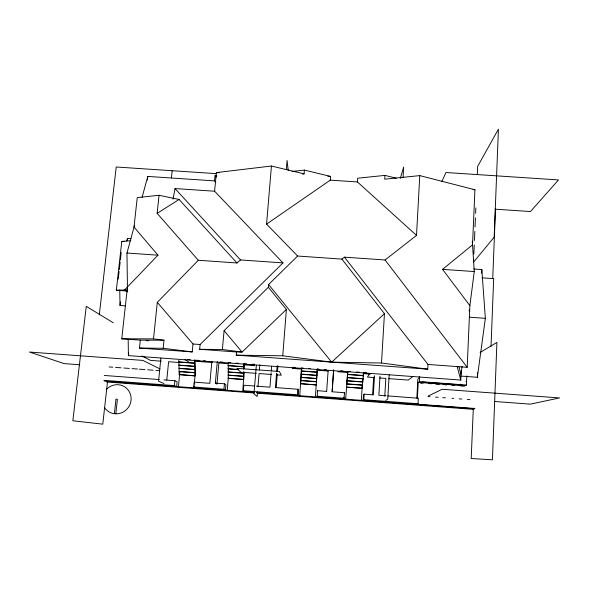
<?xml version="1.0" encoding="UTF-8"?>
<svg xmlns="http://www.w3.org/2000/svg" width="589" height="589" viewBox="0 0 589 589"><rect width="100%" height="100%" fill="white"/><g stroke="black" fill="none" stroke-linecap="round" stroke-linejoin="round"><path stroke-width="0.88" d="M244.06 372.219L242.742 391.486M244.096 368.685L244.148 363.391M492.728 278.685L495.482 208.815M491.02 346.361L493.678 278.634L482.023 277.824M473.32 408.17L471.2 458.485L492.426 459.847L496.91 342.4L480.131 352.494M460.517 376.047L477.34 377.284L477.532 372.719M481.677 273.215L481.824 269.563L473.777 269.004M128.174 339.257L128.402 355.616L460.76 380.06L461.172 370.901M463.83 386.163L466.414 385.037L466.819 375.848M266.567 224.114L330.296 180.146L330.569 176.42L304.388 170.081L304.093 173.858L271.441 166.032L266.567 224.114L297.644 256.031L341.9 259.101L344.469 257.165L427.982 364.451L467.187 367.315L469.875 305.647L474.263 271.558L472.29 241.196M344.469 257.165L385.073 259.977L416.519 235.401L357.42 181.949L357.67 178.217L384.941 175.382L384.705 179.181L419.788 175.61L474.933 189.761L472.525 244.855L442.553 269.357L469.875 305.647M473.666 258.623L473.504 262.245L494.164 237.146L498.427 129.153L477.657 166.363L477.304 174.484M473.858 254.095L474.255 245.031M474.447 240.503L474.837 231.44M475.036 226.912L475.426 217.849M475.625 213.321L475.86 207.888M460.281 384.087L460.2 385.898L462.159 385.015L444.231 383.697L443.09 384.293M297.644 256.031L268.591 284.524L268.363 287.292L286.394 309.453L242.086 352.053L236.55 351.986L236.27 355.152L427.739 369.17L427.982 364.451M301.561 368.169L300.729 383.049M416.85 398.083L417.851 379.147L419.213 378.175L419.309 376.349M417.365 398.694L418.227 382.371L464.669 385.802M416.511 404.444L418.035 403.745L418.33 398.201L387.834 395.933M417.66 382.762L419.412 381.576L419.655 376.989M416.519 235.401L419.788 175.61M403.075 177.156L403.656 167.099L400.27 178.489M384.786 396.139L385.832 378.418L379.699 377.961M389.182 374.832L387.768 399.033L385.795 400.483M372.579 394.807L373.669 377.063M374.516 375.848L373.352 394.858L364.171 394.174L363.487 395.02L363.141 400.461L363.825 399.703L364.171 394.174M380.001 376.253L378.86 395.263L386.038 395.801M427.739 369.17L381.503 363.015L384.455 313.672L341.9 259.101M316.462 381.989L317.316 368.773M361.337 400.329L362.279 385.383M362.22 388.158L346.465 387.179L362.095 388.335L363.663 372.498M345.669 399.158L347.841 371.335L350.477 371.526M343.983 397.214L343.866 399.025L344.609 392.716L332.189 391.795L333.683 370.12M332.063 391.766L332.373 387.201M332.498 385.383L333.573 369.87M326.652 391.39L328.147 370.621M315.395 396.905L317.272 369.089L319.091 369.222M317.191 397.038L317.545 390.706L326.696 391.39M298.049 389.255L297.982 395.602L298.049 389.255L275.424 387.577L276.572 373.168M299.779 395.742L301.509 367.926L303.261 368.059M276.72 371.364L277.147 365.968M276.189 387.614L277.272 373.971M277.493 371.239L277.927 365.784M236.27 355.152L282.742 355.793L286.394 309.453M286.342 169.558L287.079 160.466L288.198 170.287M271.124 372.763L269.961 387.172L256.436 386.163M271.264 370.967L271.632 366.461M257.54 392.083L257.172 396.493L253.969 393.835L256.355 365.313M257.975 386.789L259.072 373.559L271.536 374.479M259.366 370.017L259.808 364.701M243.699 369.119L243.92 363.693L246.636 363.892M230.859 362.736L228.245 362.544L228.267 378.418L243.765 379.566L243.728 371.563M244.531 391.619L243.353 390.721L243.824 385.228L254.639 386.031M346.663 384.227L347.76 371.563M224.431 383.785L225.904 384.786L225.425 390.198L223.938 389.277L224.431 383.785L215.353 383.108L217.312 361.565M227.214 390.33L228.267 378.418M216.966 384.124L218.88 363.001L228.024 363.671M173.033 199.134L175.021 188.568L214.61 191.226L283 262.908L200.098 344.506L199.649 349.292L222.377 349.52L224.085 330.679L268.363 287.292M211.871 361.41L209.853 383.314L194.208 382.151L193.744 387.025L195.688 387.974M215.802 182.185L214.536 180.889L215.014 175.802L216.855 175.92M214.61 191.226L216.377 172.577L271.441 166.032M139.475 348.062L163.168 348.283L163.985 340.221L140.315 340.14L139.475 348.062L192.235 351.928L192.993 343.983L157.3 302.341L198.324 260.272L236.969 262.966L240.503 259.948L283 262.908M178.85 360.394L179.189 374.589L195.033 375.951L194.613 360.07M193.906 387.842L194.076 386.016M194.252 384.183L195.312 373.021L194.966 359.776M178.43 386.693L179.881 371.88M174.889 380.715L177.12 381.76L176.648 386.561L174.41 385.581L174.889 380.715L163.882 379.898M362.544 382.74L362.979 378.337M363.148 376.577L363.59 372.174M166.783 379.949L168.616 361.72L179.211 362.5M171.421 177.996L172.179 170.714M160.878 358.215L158.537 381.245L163.992 383.527M127.452 287.69L127.445 286.976L121.761 338.793L153.515 338.866L157.3 302.341M198.324 260.272L157.138 213.358L159.045 195.276L179.093 199.465L236.969 262.966M128.402 355.616L128.697 352.907M147.383 180.05L147.773 176.428L214.536 180.889M114.376 413.706L115.974 399.173L117.402 399.276L115.819 413.809M127.776 291.084L116.32 290.267L121.783 241.402L130.736 240.739M118.234 279.09L119.088 271.448M119.302 269.541L120.149 261.921M120.362 260.021L121.209 252.431M107.537 381.473L102.78 424.161L72.852 420.774L86.259 306.324L113.257 322.779M125.428 305.86L120.031 305.47L120.428 301.848M127.253 240.253L127.452 238.442L131.001 238.685M99.291 314.843L116.217 166.996L216.038 173.63M462.056 366.373L461.003 374.53L458.956 366.814M469.175 311.08L469.411 309.269M477.34 377.284L485.358 318.332L481.824 269.563M127.518 291.997L126.966 253.027L134.491 225.344M142.074 197.396L147.773 176.428M126.738 241.034L127.452 238.442M344.226 393.585L344.609 392.716M441.794 181.648L445.961 172.518L558.505 179.932L530.461 211.547L494.966 209.169M369.855 373.411L367.44 377.056L374.449 377.578M116.32 290.267L124.566 289.972L157.977 255.192L134.012 227.089L137.244 197.602L159.045 195.276M384.455 313.672L331.666 362.139L282.742 355.793M412.756 376.57L408.265 380.067L388.519 378.609M421.135 383.019L422.549 382.099L440.447 383.417L438.783 384.315M157.138 213.358L179.093 199.465M428.159 396.095L442.184 389.263L559.55 397.936L530.314 404.142L494.679 401.492M466.002 381.62L466.576 381.355M292.019 171.48L304.388 170.081M302.326 174.057L304.093 173.858M381.503 363.015L331.666 362.139L268.591 284.524M327.837 176.236L330.569 176.42M216.377 172.577L219.115 172.754M330.296 180.146L357.42 181.949M473.1 189.643L474.933 189.761M121.783 241.402L124.404 241.578M442.553 269.357L474.263 271.558M126.966 253.027L157.977 255.192M124.566 289.972L127.489 290.178M125.354 290.797L127.143 290.922M469.345 317.191L485.358 318.332M121.761 338.793L140.315 340.14M146.079 340.56L148.774 340.759M192.993 343.983L200.098 344.506M199.649 349.292L236.55 351.986M187.67 359.555L190.276 359.746M196.417 360.203L199.126 360.402M203.632 360.733L205.436 360.866M220.109 361.94L222.819 362.147M236.079 363.118L238.692 363.31M252.07 364.296L254.581 364.23M292.424 367.264L295.148 367.462M308.511 368.442L310.263 368.574M324.554 369.627L326.372 369.759M340.552 370.798L343.284 371.004M356.632 371.983L359.268 372.174M364.576 372.565L366.402 372.697M194.399 361.197L212.629 362.537M243.566 364.819L254.536 365.622M292.225 368.397L302.083 369.119M317.324 370.245L328.073 371.033M337.858 371.755L347.746 372.484M363.038 373.603L370.231 374.133M178.703 361.874L194.333 363.023M227.98 365.504L243.662 366.66M301.288 370.901L317.059 372.064M347.643 374.317L363.472 375.48M179.115 362.125L194.701 363.273M228.245 365.747L243.89 366.895M301.34 371.129L317.066 372.285M347.562 374.53L363.347 375.694M161.379 361.19L150.519 360.387L141.964 355.933M419.412 381.576L466.414 385.037M178.828 365.077L194.414 366.225M227.987 368.699L238.42 369.472M301.119 374.096L316.853 375.259M347.37 377.505L363.155 378.675M420.377 382.96L423.093 383.159M428.52 383.564L431.236 383.763M435.764 384.094L438.481 384.293M444.82 384.764L446.624 384.897M452.057 385.294L454.774 385.5M461.106 385.964L462.925 386.097M179.233 365.32L194.782 366.468M228.252 368.935L238.655 369.701M301.17 374.317L316.86 375.473M347.289 377.718L363.03 378.874M243.574 372.41L256.34 373.352M276.874 374.869L281.321 375.2L279.355 371.468L236.83 368.331L240.842 372.211M178.946 368.265L194.503 369.413M227.987 371.887L243.603 373.036M300.95 377.277L316.646 378.433M347.09 380.685L362.839 381.849M179.358 368.493L194.863 369.642M228.26 372.108L243.824 373.257M301.008 377.483L316.661 378.639M347.009 380.884L362.721 382.04M179.063 371.431L194.584 372.579M227.995 375.053L243.574 376.209M300.788 380.442L316.448 381.598M346.818 383.844L362.529 385.007M179.476 371.659L194.944 372.8M228.26 375.267L243.794 376.415M300.839 380.641L316.455 381.797M346.737 384.035L362.404 385.199M79.795 364.768L64.194 363.612L29.45 352.045L142.869 360.402L160.039 368.972M109.156 366.94L112.823 367.212M115.577 367.411L121.069 367.823M123.815 368.022L129.315 368.434M132.061 368.633L137.561 369.038M139.394 369.178L144.894 369.583M147.64 369.789L153.14 370.194M155.886 370.4L159.553 370.672M179.189 374.589L194.664 375.738M228.002 378.212L243.537 379.36M300.618 383.594L316.256 384.934L300.677 383.785M428.24 396.559L430.058 396.699M435.507 397.104L438.238 397.303M442.781 397.641L445.505 397.84M451.866 398.311L453.677 398.451M459.133 398.856L461.857 399.055M467.305 399.46L470.029 399.666M104.282 375.465L159.302 379.559M103.826 380.325L174.41 385.581M193.744 387.025L223.938 389.277M243.353 390.721L297.636 394.77M317.147 396.228L344.241 398.245M363.825 399.703L418.035 403.745M417.078 404.187L474.8 408.486M104.577 381.186L254.5 392.362M256.311 392.495L474.808 408.788M106.565 381.974L254.264 392.988M257.018 393.194L473.519 409.348M163.168 348.283L192.235 351.928M222.377 349.52L242.086 352.053L224.085 330.679M153.515 338.866L163.985 340.221M384.941 175.382L396.213 178.209M215.353 383.108L216.428 383.785M184.88 359.511L188.509 361.911M215.014 175.802L216.281 177.09M175.021 188.568L240.503 259.948M385.073 259.977L467.187 367.315M457.116 366.358L460.76 380.06M317.545 390.706L317.581 391.604M119.758 289.847L120.031 305.47M228.517 368.235L228.525 370.047M106.292 389.535A14.777 14.232 -52.8 0 1 129.919 392.944A14.777 14.232 -52.8 0 1 116.983 413.824L113.228 413.537A14.777 14.232 -52.8 0 1 104.658 407.757"/></g></svg>
